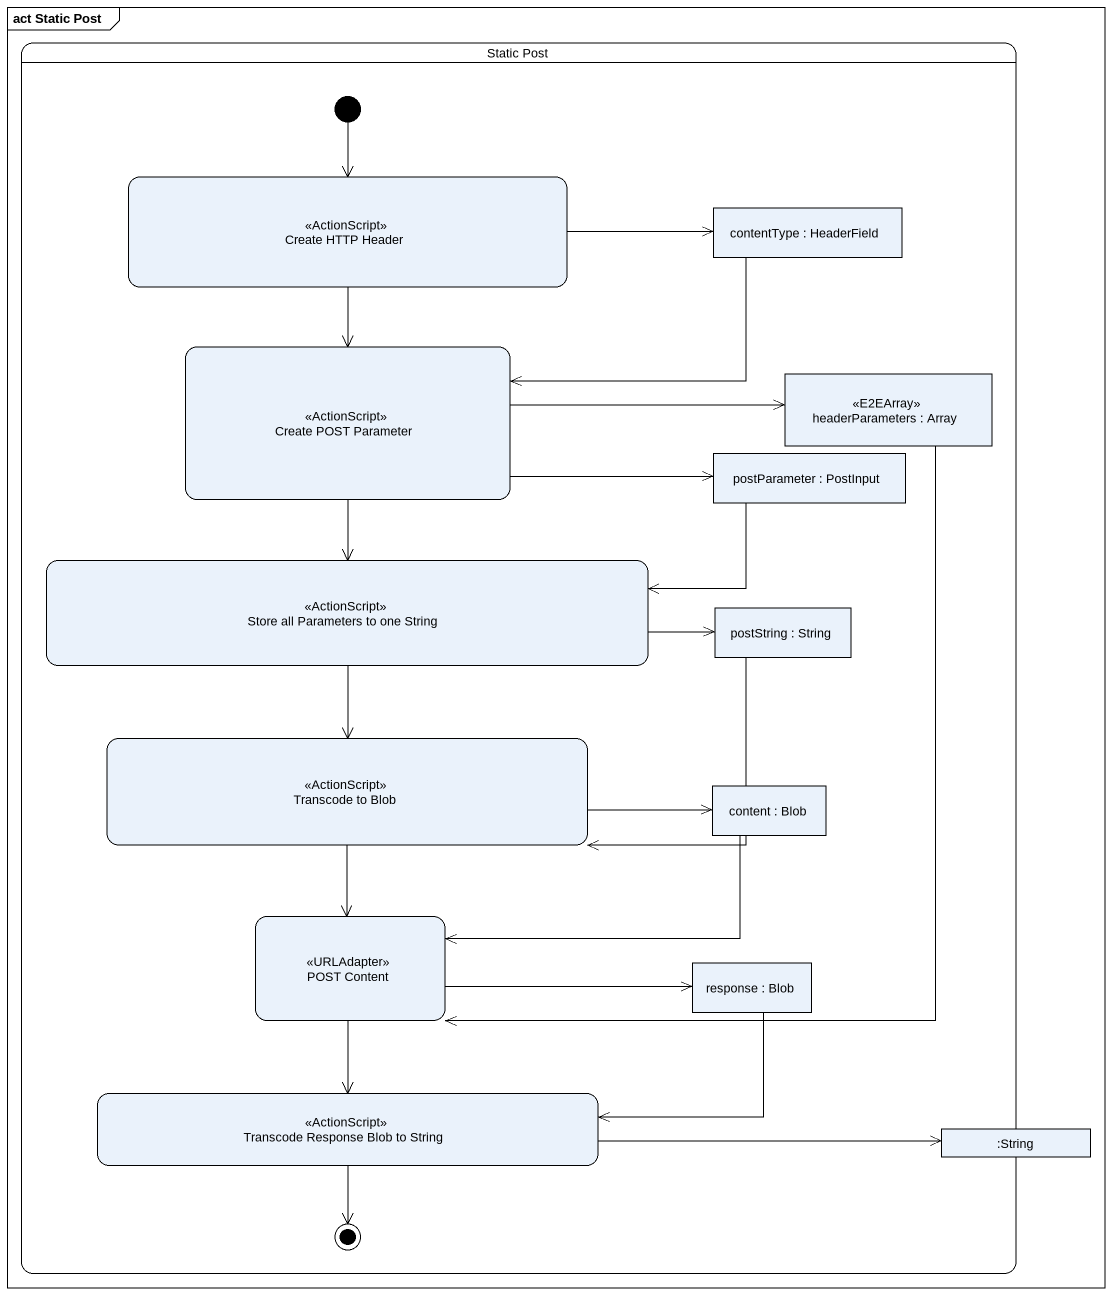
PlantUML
@startuml
mainframe act Static Post
hide empty description
state "Static Post" as Static_Post {
  state "Create HTTP Header" as Create_HTTP_Header <<ActionScript>>
  state "contentType : HeaderField" as contentType <<object>>
  state "Create POST Parameter" as Create_POST_Parameter <<ActionScript>>
  state "headerParameters : Array" as headerParameters <<E2EArray>>
  state "postParameter : PostInput" as postParameter <<object>>
  state "Store all Parameters to one String" as Store_all_Parameters_to_one <<ActionScript>>
  state "postString : String" as postString <<object>>
  state "Transcode to Blob" as Transcode_to_Blob <<ActionScript>>
  state "content : Blob" as content <<object>>
  state "POST Content" as POST_Content <<URLAdapter>>
  state "response : Blob" as response <<object>>
  state "Transcode Response Blob to String" as Transcode_Response_Blob_to <<ActionScript>>
  state ":String" as String <<object>>
  [*] --> Create_HTTP_Header
  Transcode_Response_Blob_to --> [*]
}
Create_HTTP_Header -right-> contentType
Create_HTTP_Header --> Create_POST_Parameter
contentType -left-> Create_POST_Parameter
Create_POST_Parameter -right-> headerParameters
Create_POST_Parameter -right-> postParameter
Create_POST_Parameter --> Store_all_Parameters_to_one
headerParameters --> POST_Content
postParameter -left-> Store_all_Parameters_to_one
Store_all_Parameters_to_one -right-> postString
Store_all_Parameters_to_one --> Transcode_to_Blob
postString -left-> Transcode_to_Blob
Transcode_to_Blob -right-> content
Transcode_to_Blob --> POST_Content
content -left-> POST_Content
POST_Content -right-> response
POST_Content --> Transcode_Response_Blob_to
response -left-> Transcode_Response_Blob_to
Transcode_Response_Blob_to -right-> String
@enduml
